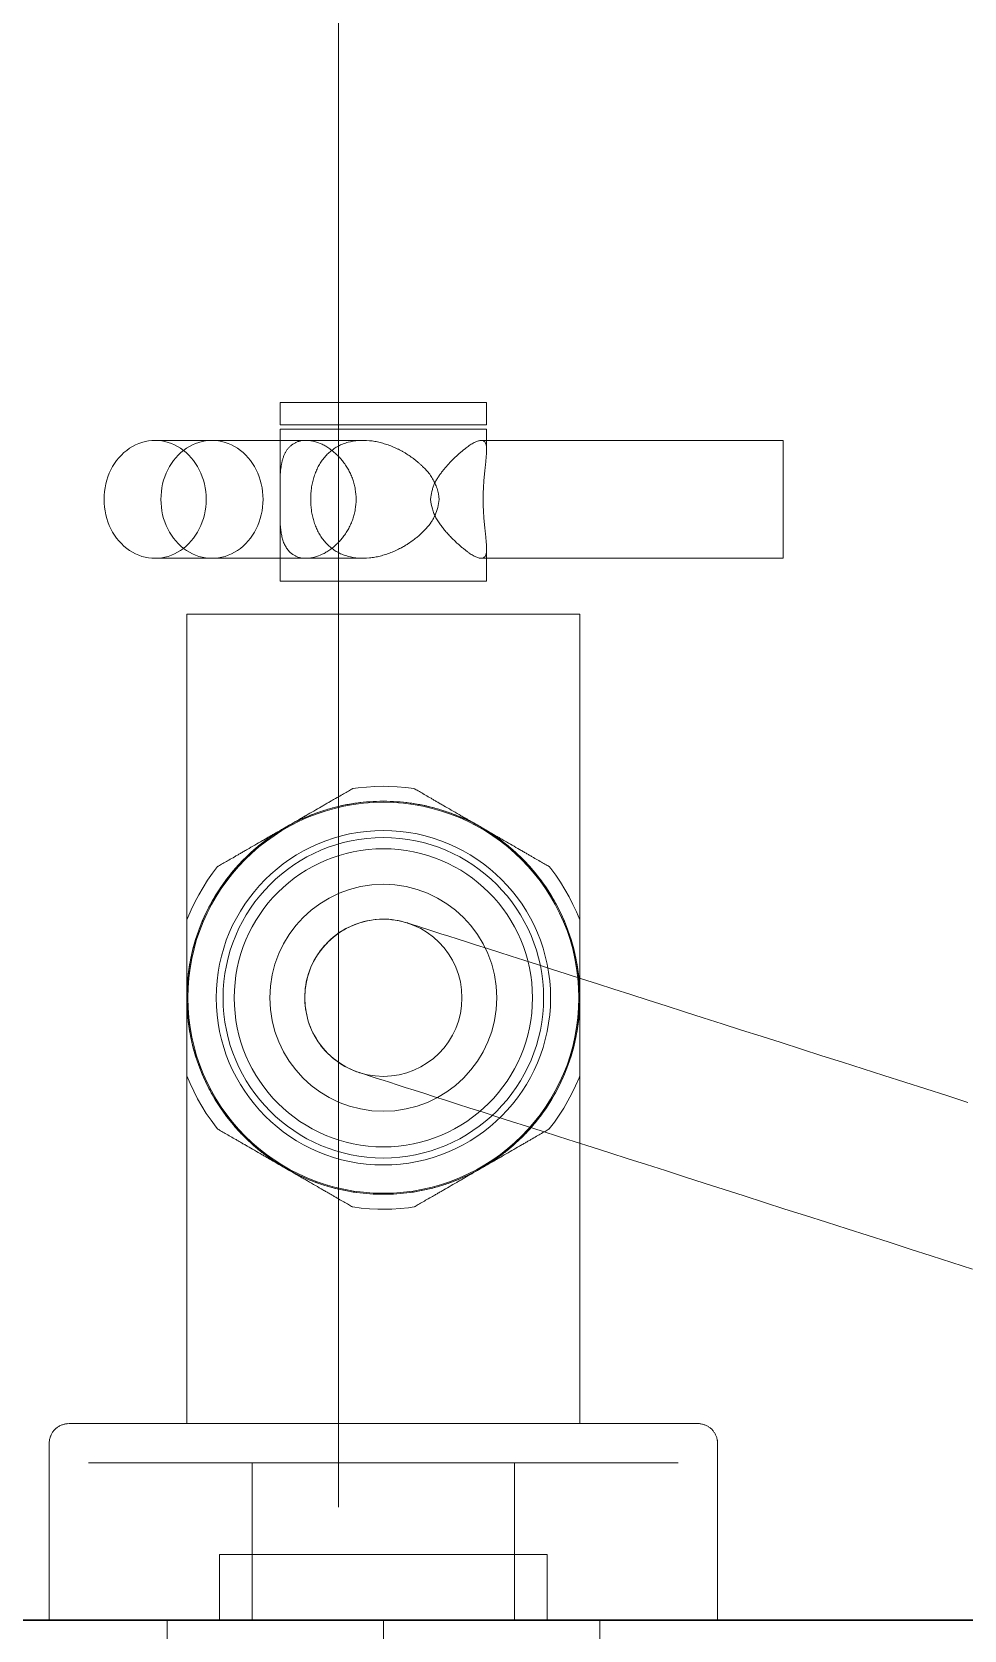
# Model space of a CAD drawing. Header units: metres. Extents: x 5 to 242, y -3 to 162.
# Drawn here: x 189.422 to 189.4931, y 80.5949 to 80.7169 of the extents above; entities that cross this region are included whole.
import ezdxf

# ---------------------------------------------------------------- set-up
doc = ezdxf.new("R2010")
doc.units = ezdxf.units.M
doc.layers.add('1053_ARQ_BASE_MATADOURO_dwg', color=7, linetype='Continuous', lineweight=5, true_color=0x767676)
for name, color, linetype, lineweight in [('A-PAREDE', 7, 'Continuous', 30), ('A-WALL', 7, 'Continuous', 9), ('A_lay', 7, 'Continuous', 5), ('P-PIPE', 7, 'Continuous', 5), ('P-PIPE-CNTR', 7, 'Continuous', 5), ('P-SANR-FIXT', 7, 'Continuous', 5)]:
    doc.layers.add(name, color=color, linetype=linetype, lineweight=lineweight)

# ---------------------------------------------------------------- blocks, each defined once
blk = doc.blocks.new('UT_Ducha higiênica - UT_Ducha higiênica-V50-TÉRREO 1_20')
at = {"layer": 'P-SANR-FIXT', "color": 9, "true_color": 0xc0c0c0}
for p, q in [((-0.00787, 0.09294), (-0.00787, 0.09124)), ((-0.00787, 0.09294), (0.00787, 0.09294)), ((-0.00787, 0.09294), (0.00787, 0.09294)), ((0.00787, 0.09124), (0.00787, 0.09294)), ((-0.00787, 0.09124), (0.00787, 0.09124)), ((-0.00787, 0.09124), (0.00787, 0.09124)), ((-0.00787, 0.0909), (-0.00787, 0.0868)), ((-0.00787, 0.0909), (0.00787, 0.0909)), ((-0.00787, 0.0909), (0.00787, 0.0909)), ((-0.00692, 0.09124), (0.00692, 0.09124)), ((-0.00692, 0.09124), (0.00692, 0.09124)), ((0.00787, 0.08928), (0.00787, 0.0909)), ((-0.0059, 0.09004), (-0.01742, 0.09004)), ((-0.00157, 0.09004), (-0.01308, 0.09004)), ((0.0305, 0.09004), (0.00747, 0.09004)), ((0.0305, 0.08554), (0.0305, 0.09004)), ((0.0305, 0.08104), (0.0305, 0.08554)), ((-0.00787, 0.08428), (-0.00787, 0.0793)), ((0.00787, 0.0793), (0.00787, 0.0818)), ((-0.01742, 0.08104), (-0.0059, 0.08104)), ((-0.01308, 0.08104), (-0.00157, 0.08104)), ((0.00747, 0.08104), (0.0305, 0.08104)), ((-0.00787, 0.0793), (0.00787, 0.0793)), ((-0.00787, 0.0793), (0.00787, 0.0793)), ((-0.007, 0.0793), (0.007, 0.0793)), ((-0.007, 0.0793), (0.007, 0.0793)), ((-0.015, 0.07677), (-0.015, 0.0475)), ((0.015, 0.07677), (-0.015, 0.07677)), ((0.015, 0.07677), (-0.015, 0.07677)), ((-0.007, 0.07677), (0.007, 0.07677)), ((-0.007, 0.07677), (0.007, 0.07677)), ((0.015, 0.0475), (0.015, 0.07677)), ((-0.015, 0.0475), (-0.015, 0.015)), ((0.015, 0.015), (0.015, 0.0475)), ((-0.015, 0.015), (0.015, 0.015)), ((-0.015, 0.015), (0.015, 0.015)), ((-0.0255, 0.0135), (-0.0255, 0)), ((0.0255, 0), (0.0255, 0.0135)), ((-0.0225, 0.012), (0.0225, 0.012)), ((-0.0225, 0.012), (0.0225, 0.012)), ((-0.01, 0.012), (-0.01, 0)), ((0.01, 0.012), (-0.01, 0.012)), ((0.01, 0.012), (-0.01, 0.012)), ((0.01, 0), (0.01, 0.012)), ((-0.0125, 0.005), (-0.0125, 0)), ((0.0125, 0.005), (-0.0125, 0.005)), ((0.0125, 0.005), (-0.0125, 0.005)), ((0.0125, 0), (0.0125, 0.005)), ((-0.0125, 0), (0.0125, 0)), ((-0.0125, 0), (0.0125, 0)), ((-0.0255, 0), (0.0255, 0)), ((-0.0255, 0), (0.0255, 0)), ((-0.0225, 0), (0.0225, 0)), ((-0.0225, 0), (0.0225, 0)), ((-0.01, 0), (0.01, 0)), ((-0.01, 0), (0.01, 0))]:
    blk.add_line(p, q, dxfattribs=at)
at = {"layer": 'P-SANR-FIXT', "color": 9, "true_color": 0xc0c0c0, "flags": 128}
for points in [[(0, 0.06364), (-0.00065, 0.06362), (-0.00129, 0.06358), (-0.00193, 0.06352), (-0.00234, 0.06346)], [(0.00234, 0.06346), (0.0017, 0.06355), (0.00106, 0.0636), (0.00041, 0.06363), (0, 0.06364)], [(-0.01266, 0.05751), (-0.01305, 0.057), (-0.01341, 0.05647), (-0.01376, 0.05592), (-0.01409, 0.05537), (-0.01439, 0.0548), (-0.01467, 0.05421), (-0.01493, 0.05362), (-0.015, 0.05345)], [(0.015, 0.05345), (0.01475, 0.05405), (0.01447, 0.05463), (0.01418, 0.05521), (0.01386, 0.05577), (0.01351, 0.05632), (0.01315, 0.05685), (0.01277, 0.05737), (0.01266, 0.05751)], [(-0.006, 0.0475), (-0.006, 0.04774), (-0.00598, 0.04798), (-0.00596, 0.04822), (-0.00592, 0.04846), (-0.00588, 0.04869), (-0.00583, 0.04893), (-0.00577, 0.04916), (-0.0057, 0.04939), (-0.00562, 0.04961), (-0.00553, 0.04984), (-0.00543, 0.05006), (-0.00532, 0.05027), (-0.00521, 0.05048), (-0.00508, 0.05069), (-0.00495, 0.05089), (-0.00481, 0.05108), (-0.00467, 0.05127), (-0.00451, 0.05146), (-0.00435, 0.05163), (-0.00418, 0.0518), (-0.004, 0.05197), (-0.00382, 0.05212), (-0.00363, 0.05227), (-0.00344, 0.05242), (-0.00324, 0.05255), (-0.00304, 0.05267), (-0.00283, 0.05279), (-0.00261, 0.0529), (-0.0024, 0.053), (-0.00217, 0.05309), (-0.00195, 0.05317), (-0.00172, 0.05325), (-0.00149, 0.05331), (-0.00126, 0.05337), (-0.00102, 0.05341), (-0.00078, 0.05345), (-0.00054, 0.05348), (-0.0003, 0.05349), (-0.00006, 0.0535), (0.00018, 0.0535), (0.00041, 0.05349), (0.00065, 0.05346), (0.00089, 0.05343), (0.00113, 0.05339), (0.00136, 0.05334), (0.0016, 0.05328), (0.00183, 0.05322)], [(0.00183, 0.05321), (0.00186, 0.0532), (0.00196, 0.05317), (0.00212, 0.05312), (0.00234, 0.05305), (0.00263, 0.05296), (0.00298, 0.05285), (0.00339, 0.05272), (0.00386, 0.05256), (0.00439, 0.05239), (0.00499, 0.0522), (0.00564, 0.05199), (0.00635, 0.05177), (0.00712, 0.05152), (0.00794, 0.05126), (0.00882, 0.05098), (0.00975, 0.05068), (0.01073, 0.05036), (0.01176, 0.05003), (0.01284, 0.04969), (0.01396, 0.04933), (0.01513, 0.04895), (0.01634, 0.04857), (0.0176, 0.04816), (0.01889, 0.04775), (0.02022, 0.04732), (0.02158, 0.04689), (0.02298, 0.04644), (0.0244, 0.04598), (0.02586, 0.04552), (0.02734, 0.04504), (0.02884, 0.04456), (0.03036, 0.04408), (0.0319, 0.04358), (0.03346, 0.04308), (0.03503, 0.04258), (0.03661, 0.04207), (0.0382, 0.04156), (0.0398, 0.04105), (0.0414, 0.04054), (0.043, 0.04003), (0.0446, 0.03952)], [(-0.00183, 0.04179), (-0.00206, 0.04186), (-0.00228, 0.04195), (-0.0025, 0.04205), (-0.00272, 0.04215), (-0.00293, 0.04226), (-0.00314, 0.04238), (-0.00334, 0.04251), (-0.00353, 0.04265), (-0.00373, 0.0428), (-0.00391, 0.04295), (-0.00409, 0.04311), (-0.00426, 0.04328), (-0.00443, 0.04345), (-0.00459, 0.04363), (-0.00474, 0.04382), (-0.00488, 0.04401), (-0.00502, 0.04421), (-0.00514, 0.04441), (-0.00526, 0.04462), (-0.00537, 0.04483), (-0.00548, 0.04505), (-0.00557, 0.04527), (-0.00565, 0.04549), (-0.00573, 0.04572), (-0.0058, 0.04595), (-0.00585, 0.04619), (-0.0059, 0.04642), (-0.00594, 0.04666), (-0.00597, 0.0469), (-0.00599, 0.04714), (-0.006, 0.04738), (-0.006, 0.0475)], [(-0.015, 0.04155), (-0.01475, 0.04095), (-0.01447, 0.04037), (-0.01418, 0.03979), (-0.01386, 0.03923), (-0.01351, 0.03868), (-0.01315, 0.03815), (-0.01277, 0.03763), (-0.01266, 0.03749)], [(0.04497, 0.0268), (0.04339, 0.0273), (0.0418, 0.02781), (0.0402, 0.02832), (0.0386, 0.02884), (0.037, 0.02935), (0.0354, 0.02986), (0.03381, 0.03037), (0.03222, 0.03088), (0.03065, 0.03138), (0.02908, 0.03188), (0.02753, 0.03238), (0.026, 0.03287), (0.02448, 0.03336), (0.02299, 0.03384), (0.02152, 0.03431), (0.02008, 0.03477), (0.01867, 0.03522), (0.01729, 0.03566), (0.01594, 0.03609), (0.01463, 0.03651), (0.01336, 0.03692), (0.01212, 0.03732), (0.01093, 0.0377), (0.00978, 0.03807), (0.00867, 0.03842), (0.00762, 0.03876), (0.00661, 0.03908), (0.00565, 0.03939), (0.00475, 0.03968), (0.00389, 0.03995), (0.0031, 0.04021), (0.00236, 0.04045), (0.00167, 0.04066), (0.00105, 0.04086), (0.00048, 0.04105), (-0.00002, 0.04121), (-0.00047, 0.04135), (-0.00085, 0.04147), (-0.00117, 0.04158), (-0.00143, 0.04166), (-0.00162, 0.04172), (-0.00175, 0.04176), (-0.00182, 0.04178)], [(0.01266, 0.03749), (0.01305, 0.038), (0.01341, 0.03853), (0.01376, 0.03908), (0.01409, 0.03963), (0.01439, 0.0402), (0.01467, 0.04079), (0.01493, 0.04138), (0.015, 0.04155)], [(-0.00234, 0.03154), (-0.0017, 0.03145), (-0.00106, 0.0314), (-0.00041, 0.03137), (0, 0.03136)], [(0, 0.03136), (0.00065, 0.03138), (0.00129, 0.03142), (0.00193, 0.03148), (0.00234, 0.03154)], [(-0.0255, 0.0135), (-0.0255, 0.01356), (-0.0255, 0.01362), (-0.02549, 0.01368), (-0.02548, 0.01374), (-0.02547, 0.0138), (-0.02546, 0.01386), (-0.02544, 0.01391), (-0.02542, 0.01397), (-0.0254, 0.01403), (-0.02538, 0.01408), (-0.02536, 0.01414), (-0.02533, 0.01419), (-0.0253, 0.01425), (-0.02527, 0.0143), (-0.02524, 0.01435), (-0.0252, 0.0144), (-0.02517, 0.01444), (-0.02513, 0.01449), (-0.02509, 0.01453), (-0.02505, 0.01458), (-0.025, 0.01462), (-0.02496, 0.01466), (-0.02491, 0.01469), (-0.02486, 0.01473), (-0.02481, 0.01476), (-0.02476, 0.01479), (-0.02471, 0.01482), (-0.02465, 0.01485), (-0.0246, 0.01488), (-0.02454, 0.0149), (-0.02449, 0.01492), (-0.02443, 0.01494), (-0.02437, 0.01495), (-0.02431, 0.01497), (-0.02425, 0.01498), (-0.0242, 0.01499), (-0.02414, 0.01499), (-0.02408, 0.015), (-0.02402, 0.015)], [(0.02398, 0.015), (0.02392, 0.015), (0.02383, 0.015), (0.02369, 0.015), (0.02352, 0.015), (0.02331, 0.015), (0.02307, 0.015), (0.02278, 0.015), (0.02246, 0.015), (0.02211, 0.015), (0.02171, 0.015), (0.02129, 0.015), (0.02083, 0.015), (0.02033, 0.015), (0.01981, 0.015), (0.01925, 0.015), (0.01866, 0.015), (0.01804, 0.015), (0.0174, 0.015), (0.01672, 0.015), (0.01602, 0.015), (0.01529, 0.015), (0.01454, 0.015), (0.01376, 0.015), (0.01297, 0.015), (0.01215, 0.015), (0.01131, 0.015), (0.01046, 0.015), (0.00958, 0.015), (0.0087, 0.015), (0.0078, 0.015), (0.00688, 0.015), (0.00596, 0.015), (0.00502, 0.015), (0.00408, 0.015), (0.00313, 0.015), (0.00218, 0.015), (0.00122, 0.015), (0.00026, 0.015), (-0.0007, 0.015), (-0.00166, 0.015), (-0.00262, 0.015), (-0.00357, 0.015), (-0.00451, 0.015), (-0.00545, 0.015), (-0.00638, 0.015), (-0.0073, 0.015), (-0.00821, 0.015), (-0.00911, 0.015), (-0.00999, 0.015), (-0.01085, 0.015), (-0.0117, 0.015), (-0.01253, 0.015), (-0.01334, 0.015), (-0.01412, 0.015), (-0.01489, 0.015), (-0.01563, 0.015), (-0.01635, 0.015), (-0.01704, 0.015), (-0.0177, 0.015), (-0.01833, 0.015), (-0.01894, 0.015), (-0.01951, 0.015), (-0.02005, 0.015), (-0.02057, 0.015), (-0.02104, 0.015), (-0.02149, 0.015), (-0.0219, 0.015), (-0.02227, 0.015), (-0.02261, 0.015), (-0.02292, 0.015), (-0.02318, 0.015), (-0.02341, 0.015), (-0.02361, 0.015), (-0.02376, 0.015), (-0.02388, 0.015), (-0.02395, 0.015), (-0.02399, 0.015)], [(-0.02398, 0.015), (-0.02392, 0.015), (-0.02383, 0.015), (-0.02369, 0.015), (-0.02352, 0.015), (-0.02331, 0.015), (-0.02307, 0.015), (-0.02278, 0.015), (-0.02246, 0.015), (-0.02211, 0.015), (-0.02171, 0.015), (-0.02129, 0.015), (-0.02083, 0.015), (-0.02033, 0.015), (-0.01981, 0.015), (-0.01925, 0.015), (-0.01866, 0.015), (-0.01804, 0.015), (-0.0174, 0.015), (-0.01672, 0.015), (-0.01602, 0.015), (-0.01529, 0.015), (-0.01454, 0.015), (-0.01376, 0.015), (-0.01297, 0.015), (-0.01215, 0.015), (-0.01131, 0.015), (-0.01046, 0.015), (-0.00958, 0.015), (-0.0087, 0.015), (-0.0078, 0.015), (-0.00688, 0.015), (-0.00596, 0.015), (-0.00502, 0.015), (-0.00408, 0.015), (-0.00313, 0.015), (-0.00218, 0.015), (-0.00122, 0.015), (-0.00026, 0.015), (0.0007, 0.015), (0.00166, 0.015), (0.00262, 0.015), (0.00357, 0.015), (0.00451, 0.015), (0.00545, 0.015), (0.00638, 0.015), (0.0073, 0.015), (0.00821, 0.015), (0.00911, 0.015), (0.00999, 0.015), (0.01085, 0.015), (0.0117, 0.015), (0.01253, 0.015), (0.01334, 0.015), (0.01412, 0.015), (0.01489, 0.015), (0.01563, 0.015), (0.01635, 0.015), (0.01704, 0.015), (0.0177, 0.015), (0.01833, 0.015), (0.01894, 0.015), (0.01951, 0.015), (0.02005, 0.015), (0.02057, 0.015), (0.02104, 0.015), (0.02149, 0.015), (0.0219, 0.015), (0.02227, 0.015), (0.02261, 0.015), (0.02292, 0.015), (0.02318, 0.015), (0.02341, 0.015), (0.02361, 0.015), (0.02376, 0.015), (0.02388, 0.015), (0.02395, 0.015), (0.02399, 0.015)], [(0.024, 0.015), (0.02406, 0.015), (0.02412, 0.015), (0.02418, 0.01499), (0.02424, 0.01498), (0.0243, 0.01497), (0.02436, 0.01496), (0.02441, 0.01494), (0.02447, 0.01492), (0.02453, 0.0149), (0.02458, 0.01488), (0.02464, 0.01486), (0.02469, 0.01483), (0.02475, 0.0148), (0.0248, 0.01477), (0.02485, 0.01474), (0.0249, 0.0147), (0.02494, 0.01467), (0.02499, 0.01463), (0.02503, 0.01459), (0.02508, 0.01455), (0.02512, 0.0145), (0.02516, 0.01446), (0.02519, 0.01441), (0.02523, 0.01436), (0.02526, 0.01431), (0.02529, 0.01426), (0.02532, 0.01421), (0.02535, 0.01415), (0.02538, 0.0141), (0.0254, 0.01404), (0.02542, 0.01399), (0.02544, 0.01393), (0.02545, 0.01387), (0.02547, 0.01381), (0.02548, 0.01375), (0.02549, 0.0137), (0.02549, 0.01364), (0.0255, 0.01358), (0.0255, 0.01352)]]:
    blk.add_lwpolyline(points, dxfattribs=at)
at = {"layer": 'P-SANR-FIXT', "color": 9, "true_color": 0xc0c0c0}
for radius, start, end in [(0.015, 90, 270), (0.015, 90, 270), (0.01492, 90, 270), (0.01492, 90, 270), (0.015, 270, 90), (0.015, 270, 90), (0.01492, 270, 90), (0.01492, 270, 90), (0.01276, 90, 270), (0.01276, 90, 270), (0.01276, 270, 90), (0.01276, 270, 90), (0.01223, 90, 270), (0.01223, 90, 270), (0.01138, 90, 270), (0.01138, 90, 270), (0.01223, 270, 90), (0.01223, 270, 90), (0.01138, 270, 90), (0.01138, 270, 90), (0.00866, 90, 270), (0.00866, 90, 270), (0.00866, 270, 90), (0.00866, 270, 90), (0.006, 90, 180), (0.006, 0, 90), (0.006, 180, 270), (0.006, 270, 360)]:
    blk.add_arc((0, 0.0475), radius, start, end, dxfattribs=at)
for centre, start_param, end_param in [((-0.01742, 0.08554), 4.712389, 7.853982), ((-0.01308, 0.08554), 4.712389, 7.853982), ((-0.01742, 0.08554), 1.570796, 4.712389), ((-0.01308, 0.08554), 1.570796, 4.712389)]:
    blk.add_ellipse(centre, major_axis=(0, 0.0045), ratio=0.866025, start_param=start_param, end_param=end_param, dxfattribs=at)
for points, knots in [([(-0.00787, 0.0868), (-0.00788, 0.08702), (-0.00788, 0.08733), (-0.00785, 0.08772), (-0.00781, 0.08799), (-0.00777, 0.08825), (-0.00772, 0.08849), (-0.00766, 0.08868), (-0.00761, 0.08882), (-0.00757, 0.08893), (-0.00752, 0.08903), (-0.00745, 0.08916), (-0.00736, 0.08931), (-0.00723, 0.08948), (-0.00707, 0.08963), (-0.0069, 0.08976), (-0.00672, 0.08987), (-0.00652, 0.08995), (-0.00629, 0.09001), (-0.00605, 0.09004), (-0.00571, 0.09005), (-0.00525, 0.08998), (-0.00477, 0.0898), (-0.00443, 0.08962), (-0.00423, 0.0895), (-0.00405, 0.08937), (-0.00382, 0.08919), (-0.00355, 0.08895), (-0.00333, 0.08873), (-0.00317, 0.08854), (-0.00306, 0.0884), (-0.00295, 0.08824), (-0.00281, 0.08803), (-0.00264, 0.08776), (-0.00247, 0.08742), (-0.00233, 0.08706), (-0.00222, 0.08669), (-0.00211, 0.08619), (-0.00208, 0.0858), (-0.00208, 0.08554)], [0, 0, 0, 0, 0.055556, 0.083333, 0.111111, 0.138889, 0.166667, 0.194444, 0.208333, 0.222222, 0.236111, 0.25, 0.277778, 0.305556, 0.333333, 0.361111, 0.388889, 0.416667, 0.444444, 0.472222, 0.5, 0.555556, 0.611111, 0.638889, 0.652778, 0.666667, 0.694444, 0.722222, 0.75, 0.763889, 0.777778, 0.791667, 0.805556, 0.833333, 0.861111, 0.888889, 0.916667, 0.944444, 1, 1, 1, 1]), ([(0.00426, 0.08554), (0.00424, 0.08583), (0.00415, 0.08624), (0.00398, 0.08669), (0.00386, 0.08694), (0.00376, 0.08712), (0.00366, 0.08729), (0.0035, 0.08751), (0.00328, 0.08776), (0.00304, 0.08801), (0.00285, 0.08819), (0.00269, 0.08833), (0.00254, 0.08846), (0.00232, 0.08863), (0.00205, 0.08883), (0.00176, 0.08902), (0.00152, 0.08916), (0.00133, 0.08926), (0.00115, 0.08936), (0.00089, 0.08948), (0.00057, 0.08962), (0.00017, 0.08976), (-0.00024, 0.08988), (-0.00065, 0.08997), (-0.00121, 0.09004), (-0.00191, 0.09006), (-0.00257, 0.08994), (-0.00308, 0.08978), (-0.00344, 0.08961), (-0.00377, 0.08942), (-0.00407, 0.08918), (-0.00431, 0.08896), (-0.00448, 0.08877), (-0.0046, 0.08861), (-0.00472, 0.08846), (-0.00486, 0.08824), (-0.00502, 0.08795), (-0.00518, 0.08758), (-0.00531, 0.0872), (-0.00542, 0.0868), (-0.00552, 0.08625), (-0.00554, 0.08583), (-0.00554, 0.08554)], [0, 0, 0, 0, 0.055556, 0.083333, 0.097222, 0.111111, 0.125, 0.138889, 0.166667, 0.194444, 0.208333, 0.222222, 0.236111, 0.25, 0.277778, 0.305556, 0.319444, 0.333333, 0.347222, 0.361111, 0.388889, 0.416667, 0.444444, 0.472222, 0.5, 0.555556, 0.611111, 0.638889, 0.666667, 0.694444, 0.722222, 0.75, 0.763889, 0.777778, 0.791667, 0.805556, 0.833333, 0.861111, 0.888889, 0.916667, 0.944444, 1, 1, 1, 1]), ([(0.00361, 0.08554), (0.00363, 0.08575), (0.00367, 0.08605), (0.00378, 0.08643), (0.00388, 0.0867), (0.00401, 0.08696), (0.00416, 0.0872), (0.00432, 0.08744), (0.00449, 0.08766), (0.00466, 0.08788), (0.00483, 0.08808), (0.00501, 0.08828), (0.00519, 0.08847), (0.00537, 0.08865), (0.00555, 0.08882), (0.00573, 0.08898), (0.0059, 0.08913), (0.00607, 0.08928), (0.00624, 0.08941), (0.0064, 0.08953), (0.00656, 0.08964), (0.00671, 0.08975), (0.00691, 0.08986), (0.00713, 0.08997), (0.00737, 0.09004), (0.00763, 0.09005), (0.00783, 0.08986), (0.00788, 0.08951), (0.00787, 0.08928)], [0, 0, 0, 0, 0.055556, 0.083333, 0.111111, 0.138889, 0.166667, 0.194444, 0.222222, 0.25, 0.277778, 0.305556, 0.333333, 0.361111, 0.388889, 0.416667, 0.444444, 0.472222, 0.5, 0.527778, 0.555556, 0.583333, 0.611111, 0.666667, 0.722222, 0.777778, 0.888889, 1, 1, 1, 1]), ([(0.00787, 0.08928), (0.00787, 0.08918), (0.00786, 0.08896), (0.00784, 0.08864), (0.00781, 0.08836), (0.00779, 0.08814), (0.00776, 0.0879), (0.00774, 0.08767), (0.00771, 0.08742), (0.00768, 0.08708), (0.00763, 0.08646), (0.00762, 0.08591), (0.00762, 0.08554)], [0, 0, 0, 0, 0.125, 0.25, 0.3125, 0.375, 0.4375, 0.5, 0.5625, 0.625, 0.75, 1, 1, 1, 1]), ([(-0.00208, 0.08554), (-0.00208, 0.08528), (-0.00211, 0.0849), (-0.00222, 0.08439), (-0.00233, 0.08403), (-0.00247, 0.08367), (-0.00264, 0.08332), (-0.00281, 0.08305), (-0.00295, 0.08284), (-0.00306, 0.08269), (-0.00317, 0.08254), (-0.00333, 0.08235), (-0.00355, 0.08213), (-0.00377, 0.08193), (-0.00395, 0.08179), (-0.00409, 0.08168), (-0.00423, 0.08159), (-0.00443, 0.08147), (-0.00477, 0.08129), (-0.00525, 0.08111), (-0.00571, 0.08104), (-0.00605, 0.08104), (-0.00629, 0.08108), (-0.00652, 0.08113), (-0.00672, 0.08122), (-0.00687, 0.08131), (-0.00699, 0.08139), (-0.00709, 0.08147), (-0.00719, 0.08157), (-0.00733, 0.08173), (-0.00744, 0.08191), (-0.00754, 0.0821), (-0.00764, 0.08231), (-0.00772, 0.08259), (-0.00778, 0.08289), (-0.00782, 0.08316), (-0.00786, 0.08344), (-0.00788, 0.08381), (-0.00788, 0.08412), (-0.00787, 0.08428)], [0, 0, 0, 0, 0.055556, 0.083333, 0.111111, 0.138889, 0.166667, 0.194444, 0.208333, 0.222222, 0.236111, 0.25, 0.277778, 0.305556, 0.319444, 0.333333, 0.347222, 0.361111, 0.388889, 0.444444, 0.5, 0.527778, 0.555556, 0.583333, 0.611111, 0.638889, 0.652778, 0.666667, 0.6875, 0.708333, 0.75, 0.770833, 0.791667, 0.833333, 0.875, 0.895833, 0.916667, 0.958333, 1, 1, 1, 1]), ([(-0.00554, 0.08554), (-0.00554, 0.08526), (-0.00552, 0.08484), (-0.00542, 0.08429), (-0.00531, 0.08389), (-0.00518, 0.0835), (-0.00502, 0.08314), (-0.00486, 0.08285), (-0.00472, 0.08263), (-0.0046, 0.08247), (-0.00448, 0.08232), (-0.00431, 0.08213), (-0.00407, 0.0819), (-0.00377, 0.08167), (-0.00344, 0.08147), (-0.00308, 0.08131), (-0.00257, 0.08114), (-0.00191, 0.08103), (-0.00121, 0.08104), (-0.00065, 0.08112), (-0.00024, 0.08121), (0.00017, 0.08133), (0.00057, 0.08147), (0.00089, 0.08161), (0.00115, 0.08173), (0.00136, 0.08184), (0.00161, 0.08198), (0.00196, 0.08219), (0.0023, 0.08243), (0.00262, 0.08269), (0.00292, 0.08296), (0.00329, 0.08332), (0.00359, 0.08369), (0.0038, 0.08404), (0.00399, 0.0844), (0.00417, 0.08491), (0.00424, 0.08533), (0.00426, 0.08554)], [0, 0, 0, 0, 0.055556, 0.083333, 0.111111, 0.138889, 0.166667, 0.194444, 0.208333, 0.222222, 0.236111, 0.25, 0.277778, 0.305556, 0.333333, 0.361111, 0.388889, 0.444444, 0.5, 0.527778, 0.555556, 0.583333, 0.611111, 0.638889, 0.652778, 0.666667, 0.6875, 0.708333, 0.75, 0.770833, 0.791667, 0.833333, 0.875, 0.890625, 0.916667, 0.958333, 1, 1, 1, 1]), ([(0.00787, 0.0818), (0.00788, 0.08158), (0.00783, 0.08122), (0.00763, 0.08104), (0.00737, 0.08104), (0.00713, 0.08111), (0.00691, 0.08122), (0.00671, 0.08134), (0.00655, 0.08145), (0.00636, 0.08158), (0.00616, 0.08174), (0.00598, 0.08189), (0.00584, 0.08201), (0.00569, 0.08214), (0.0055, 0.08231), (0.00532, 0.08249), (0.00517, 0.08264), (0.00502, 0.0828), (0.00483, 0.083), (0.00465, 0.08321), (0.00451, 0.0834), (0.00437, 0.08358), (0.0042, 0.08382), (0.00404, 0.08408), (0.00393, 0.08429), (0.00383, 0.08451), (0.0037, 0.08492), (0.00363, 0.08529), (0.00361, 0.08554)], [0, 0, 0, 0, 0.111111, 0.222222, 0.277778, 0.333333, 0.388889, 0.416667, 0.444444, 0.479167, 0.513889, 0.548611, 0.565972, 0.583333, 0.618056, 0.652778, 0.670139, 0.6875, 0.722222, 0.756944, 0.774306, 0.791667, 0.826389, 0.861111, 0.878472, 0.895833, 0.930556, 1, 1, 1, 1]), ([(0.00762, 0.08554), (0.00762, 0.08517), (0.00763, 0.08462), (0.00768, 0.08401), (0.00771, 0.08367), (0.00774, 0.08342), (0.00776, 0.08318), (0.00779, 0.08295), (0.00781, 0.08273), (0.00784, 0.08245), (0.00786, 0.08213), (0.00787, 0.0819), (0.00787, 0.0818)], [0, 0, 0, 0, 0.25, 0.375, 0.4375, 0.5, 0.5625, 0.625, 0.6875, 0.75, 0.875, 1, 1, 1, 1]), ([(0, 0.0625), (-0.0007, 0.0625), (-0.00172, 0.06243), (-0.00304, 0.0622), (-0.00401, 0.06197), (-0.00494, 0.06167), (-0.00584, 0.06133), (-0.0067, 0.06093), (-0.00752, 0.06049), (-0.00829, 0.06001), (-0.00901, 0.0595), (-0.00969, 0.05896), (-0.01033, 0.05839), (-0.01092, 0.0578), (-0.01165, 0.05698), (-0.01229, 0.05613), (-0.01285, 0.05525), (-0.01336, 0.05436), (-0.01411, 0.05275), (-0.01482, 0.05039), (-0.015, 0.04846), (-0.015, 0.0475)], [0, 0, 0, 0, 0.071429, 0.107143, 0.142857, 0.178571, 0.214286, 0.25, 0.285714, 0.321429, 0.357143, 0.392857, 0.428571, 0.464286, 0.5, 0.571429, 0.607143, 0.642857, 0.714286, 0.857143, 1, 1, 1, 1]), ([(-0.015, 0.0475), (-0.015, 0.04846), (-0.01482, 0.05039), (-0.01411, 0.05275), (-0.01336, 0.05436), (-0.01285, 0.05525), (-0.01243, 0.05591), (-0.01197, 0.05656), (-0.01146, 0.05718), (-0.01092, 0.0578), (-0.01033, 0.05839), (-0.00969, 0.05896), (-0.00901, 0.0595), (-0.00829, 0.06001), (-0.00752, 0.06049), (-0.0067, 0.06093), (-0.00584, 0.06133), (-0.00494, 0.06167), (-0.00401, 0.06197), (-0.00304, 0.0622), (-0.00172, 0.06243), (-0.0007, 0.0625), (0, 0.0625)], [0, 0, 0, 0, 0.142857, 0.285714, 0.357143, 0.392857, 0.428571, 0.464286, 0.5, 0.535714, 0.571429, 0.607143, 0.642857, 0.678571, 0.714286, 0.75, 0.785714, 0.821429, 0.857143, 0.892857, 0.928571, 1, 1, 1, 1]), ([(-0.0025, 0.06338), (-0.00272, 0.06325), (-0.00308, 0.06304), (-0.00357, 0.06276), (-0.00387, 0.06259), (-0.0041, 0.06245), (-0.00435, 0.06231), (-0.0047, 0.06211), (-0.00516, 0.06184), (-0.00565, 0.06156), (-0.00603, 0.06134), (-0.00641, 0.06112), (-0.00689, 0.06084), (-0.00747, 0.0605), (-0.00796, 0.06022), (-0.00835, 0.06), (-0.00864, 0.05983), (-0.00893, 0.05967), (-0.00932, 0.05944), (-0.00982, 0.05915), (-0.0103, 0.05887), (-0.01066, 0.05867), (-0.01091, 0.05852), (-0.01114, 0.05839), (-0.01144, 0.05821), (-0.01179, 0.05801), (-0.01217, 0.05779), (-0.0124, 0.05766), (-0.0125, 0.0576)], [0, 0, 0, 0, 0.1, 0.15, 0.175, 0.2, 0.225, 0.25, 0.3, 0.35, 0.375, 0.4, 0.45, 0.5, 0.55, 0.575, 0.6, 0.625, 0.65, 0.7, 0.75, 0.775, 0.8, 0.825, 0.85, 0.9, 0.95, 1, 1, 1, 1]), ([(-0.0125, 0.0576), (-0.0124, 0.05766), (-0.01217, 0.05779), (-0.01179, 0.05801), (-0.01144, 0.05821), (-0.01114, 0.05839), (-0.01091, 0.05852), (-0.01066, 0.05867), (-0.0103, 0.05887), (-0.00982, 0.05915), (-0.00932, 0.05944), (-0.00893, 0.05967), (-0.00864, 0.05983), (-0.00835, 0.06), (-0.00796, 0.06022), (-0.00747, 0.0605), (-0.00689, 0.06084), (-0.00641, 0.06112), (-0.00603, 0.06134), (-0.00565, 0.06156), (-0.00516, 0.06184), (-0.0047, 0.06211), (-0.00435, 0.06231), (-0.0041, 0.06245), (-0.00387, 0.06259), (-0.00357, 0.06276), (-0.00308, 0.06304), (-0.00272, 0.06325), (-0.0025, 0.06338)], [0, 0, 0, 0, 0.05, 0.1, 0.15, 0.175, 0.2, 0.225, 0.25, 0.3, 0.35, 0.375, 0.4, 0.425, 0.45, 0.5, 0.55, 0.6, 0.625, 0.65, 0.7, 0.75, 0.775, 0.8, 0.825, 0.85, 0.9, 1, 1, 1, 1]), ([(0, 0.0625), (0.0007, 0.0625), (0.00172, 0.06243), (0.00304, 0.0622), (0.00401, 0.06197), (0.00494, 0.06167), (0.00584, 0.06133), (0.0067, 0.06093), (0.00752, 0.06049), (0.00829, 0.06001), (0.00901, 0.0595), (0.00969, 0.05896), (0.01033, 0.05839), (0.01092, 0.0578), (0.01165, 0.05698), (0.01229, 0.05613), (0.01285, 0.05525), (0.01336, 0.05436), (0.01411, 0.05275), (0.01482, 0.05039), (0.015, 0.04846), (0.015, 0.0475)], [0, 0, 0, 0, 0.071429, 0.107143, 0.142857, 0.178571, 0.214286, 0.25, 0.285714, 0.321429, 0.357143, 0.392857, 0.428571, 0.464286, 0.5, 0.571429, 0.607143, 0.642857, 0.714286, 0.857143, 1, 1, 1, 1]), ([(0.015, 0.0475), (0.015, 0.04846), (0.01482, 0.05039), (0.01411, 0.05275), (0.01336, 0.05436), (0.01285, 0.05525), (0.01243, 0.05591), (0.01197, 0.05656), (0.01146, 0.05718), (0.01092, 0.0578), (0.01033, 0.05839), (0.00969, 0.05896), (0.00901, 0.0595), (0.00829, 0.06001), (0.00752, 0.06049), (0.0067, 0.06093), (0.00584, 0.06133), (0.00494, 0.06167), (0.00401, 0.06197), (0.00304, 0.0622), (0.00172, 0.06243), (0.0007, 0.0625), (0, 0.0625)], [0, 0, 0, 0, 0.142857, 0.285714, 0.357143, 0.392857, 0.428571, 0.464286, 0.5, 0.535714, 0.571429, 0.607143, 0.642857, 0.678571, 0.714286, 0.75, 0.785714, 0.821429, 0.857143, 0.892857, 0.928571, 1, 1, 1, 1]), ([(0.0125, 0.0576), (0.01228, 0.05773), (0.01192, 0.05794), (0.01143, 0.05822), (0.01113, 0.05839), (0.0109, 0.05853), (0.01065, 0.05867), (0.0103, 0.05887), (0.00984, 0.05914), (0.00935, 0.05942), (0.00897, 0.05964), (0.00859, 0.05986), (0.00811, 0.06014), (0.00753, 0.06048), (0.00704, 0.06076), (0.00665, 0.06098), (0.00636, 0.06115), (0.00607, 0.06131), (0.00568, 0.06154), (0.00518, 0.06183), (0.0047, 0.06211), (0.00434, 0.06231), (0.00409, 0.06246), (0.00386, 0.06259), (0.00356, 0.06277), (0.00321, 0.06297), (0.00283, 0.06319), (0.0026, 0.06332), (0.0025, 0.06338)], [0, 0, 0, 0, 0.1, 0.15, 0.175, 0.2, 0.225, 0.25, 0.3, 0.35, 0.375, 0.4, 0.45, 0.5, 0.55, 0.575, 0.6, 0.625, 0.65, 0.7, 0.75, 0.775, 0.8, 0.825, 0.85, 0.9, 0.95, 1, 1, 1, 1]), ([(0.0025, 0.06338), (0.0026, 0.06332), (0.00283, 0.06319), (0.00321, 0.06297), (0.00356, 0.06277), (0.00386, 0.06259), (0.00409, 0.06246), (0.00434, 0.06231), (0.0047, 0.06211), (0.00518, 0.06183), (0.00568, 0.06154), (0.00607, 0.06131), (0.00636, 0.06115), (0.00665, 0.06098), (0.00704, 0.06076), (0.00753, 0.06048), (0.00811, 0.06014), (0.00859, 0.05986), (0.00897, 0.05964), (0.00935, 0.05942), (0.00984, 0.05914), (0.0103, 0.05887), (0.01065, 0.05867), (0.0109, 0.05853), (0.01113, 0.05839), (0.01143, 0.05822), (0.01192, 0.05794), (0.01228, 0.05773), (0.0125, 0.0576)], [0, 0, 0, 0, 0.05, 0.1, 0.15, 0.175, 0.2, 0.225, 0.25, 0.3, 0.35, 0.375, 0.4, 0.425, 0.45, 0.5, 0.55, 0.6, 0.625, 0.65, 0.7, 0.75, 0.775, 0.8, 0.825, 0.85, 0.9, 1, 1, 1, 1]), ([(-0.015, 0.05327), (-0.015, 0.05302), (-0.015, 0.05261), (-0.015, 0.05204), (-0.015, 0.0517), (-0.015, 0.05143), (-0.015, 0.05114), (-0.015, 0.05074), (-0.015, 0.0502), (-0.015, 0.04964), (-0.015, 0.04919), (-0.015, 0.04876), (-0.015, 0.0482), (-0.015, 0.04753), (-0.015, 0.04697), (-0.015, 0.04652), (-0.015, 0.04619), (-0.015, 0.04585), (-0.015, 0.04539), (-0.015, 0.04482), (-0.015, 0.04427), (-0.015, 0.04385), (-0.015, 0.04356), (-0.015, 0.04329), (-0.015, 0.04295), (-0.015, 0.04254), (-0.015, 0.04211), (-0.015, 0.04185), (-0.015, 0.04173)], [0, 0, 0, 0, 0.1, 0.15, 0.175, 0.2, 0.225, 0.25, 0.3, 0.35, 0.375, 0.4, 0.45, 0.5, 0.55, 0.575, 0.6, 0.625, 0.65, 0.7, 0.75, 0.775, 0.8, 0.825, 0.85, 0.9, 0.95, 1, 1, 1, 1]), ([(-0.015, 0.04173), (-0.015, 0.04185), (-0.015, 0.04211), (-0.015, 0.04254), (-0.015, 0.04295), (-0.015, 0.04329), (-0.015, 0.04356), (-0.015, 0.04385), (-0.015, 0.04427), (-0.015, 0.04482), (-0.015, 0.04539), (-0.015, 0.04585), (-0.015, 0.04619), (-0.015, 0.04652), (-0.015, 0.04697), (-0.015, 0.04753), (-0.015, 0.0482), (-0.015, 0.04876), (-0.015, 0.04919), (-0.015, 0.04964), (-0.015, 0.0502), (-0.015, 0.05074), (-0.015, 0.05114), (-0.015, 0.05143), (-0.015, 0.0517), (-0.015, 0.05204), (-0.015, 0.05261), (-0.015, 0.05302), (-0.015, 0.05327)], [0, 0, 0, 0, 0.05, 0.1, 0.15, 0.175, 0.2, 0.225, 0.25, 0.3, 0.35, 0.375, 0.4, 0.425, 0.45, 0.5, 0.55, 0.6, 0.625, 0.65, 0.7, 0.75, 0.775, 0.8, 0.825, 0.85, 0.9, 1, 1, 1, 1]), ([(0.015, 0.04173), (0.015, 0.04198), (0.015, 0.04239), (0.015, 0.04296), (0.015, 0.0433), (0.015, 0.04357), (0.015, 0.04386), (0.015, 0.04426), (0.015, 0.0448), (0.015, 0.04536), (0.015, 0.04581), (0.015, 0.04624), (0.015, 0.0468), (0.015, 0.04747), (0.015, 0.04803), (0.015, 0.04848), (0.015, 0.04881), (0.015, 0.04915), (0.015, 0.04961), (0.015, 0.05018), (0.015, 0.05073), (0.015, 0.05115), (0.015, 0.05144), (0.015, 0.05171), (0.015, 0.05205), (0.015, 0.05246), (0.015, 0.05289), (0.015, 0.05315), (0.015, 0.05327)], [0, 0, 0, 0, 0.1, 0.15, 0.175, 0.2, 0.225, 0.25, 0.3, 0.35, 0.375, 0.4, 0.45, 0.5, 0.55, 0.575, 0.6, 0.625, 0.65, 0.7, 0.75, 0.775, 0.8, 0.825, 0.85, 0.9, 0.95, 1, 1, 1, 1]), ([(0.015, 0.05327), (0.015, 0.05315), (0.015, 0.05289), (0.015, 0.05246), (0.015, 0.05205), (0.015, 0.05171), (0.015, 0.05144), (0.015, 0.05115), (0.015, 0.05073), (0.015, 0.05018), (0.015, 0.04961), (0.015, 0.04915), (0.015, 0.04881), (0.015, 0.04848), (0.015, 0.04803), (0.015, 0.04747), (0.015, 0.0468), (0.015, 0.04624), (0.015, 0.04581), (0.015, 0.04536), (0.015, 0.0448), (0.015, 0.04426), (0.015, 0.04386), (0.015, 0.04357), (0.015, 0.0433), (0.015, 0.04296), (0.015, 0.04239), (0.015, 0.04198), (0.015, 0.04173)], [0, 0, 0, 0, 0.05, 0.1, 0.15, 0.175, 0.2, 0.225, 0.25, 0.3, 0.35, 0.375, 0.4, 0.425, 0.45, 0.5, 0.55, 0.6, 0.625, 0.65, 0.7, 0.75, 0.775, 0.8, 0.825, 0.85, 0.9, 1, 1, 1, 1]), ([(-0.015, 0.0475), (-0.015, 0.04654), (-0.01482, 0.04461), (-0.01411, 0.04225), (-0.01336, 0.04064), (-0.01285, 0.03975), (-0.01243, 0.03909), (-0.01197, 0.03844), (-0.01146, 0.03782), (-0.01092, 0.0372), (-0.01033, 0.03661), (-0.00969, 0.03604), (-0.00901, 0.0355), (-0.00829, 0.03499), (-0.00752, 0.03451), (-0.0067, 0.03407), (-0.00584, 0.03367), (-0.00494, 0.03333), (-0.00401, 0.03303), (-0.00304, 0.0328), (-0.00172, 0.03257), (-0.0007, 0.0325), (0, 0.0325)], [0, 0, 0, 0, 0.142857, 0.285714, 0.357143, 0.392857, 0.428571, 0.464286, 0.5, 0.535714, 0.571429, 0.607143, 0.642857, 0.678571, 0.714286, 0.75, 0.785714, 0.821429, 0.857143, 0.892857, 0.928571, 1, 1, 1, 1]), ([(0, 0.0325), (-0.0007, 0.0325), (-0.00172, 0.03257), (-0.00304, 0.0328), (-0.00401, 0.03303), (-0.00494, 0.03333), (-0.00584, 0.03367), (-0.0067, 0.03407), (-0.00752, 0.03451), (-0.00829, 0.03499), (-0.00901, 0.0355), (-0.00969, 0.03604), (-0.01033, 0.03661), (-0.01092, 0.0372), (-0.01165, 0.03802), (-0.01229, 0.03887), (-0.01285, 0.03975), (-0.01336, 0.04064), (-0.01411, 0.04225), (-0.01482, 0.04461), (-0.015, 0.04654), (-0.015, 0.0475)], [0, 0, 0, 0, 0.071429, 0.107143, 0.142857, 0.178571, 0.214286, 0.25, 0.285714, 0.321429, 0.357143, 0.392857, 0.428571, 0.464286, 0.5, 0.571429, 0.607143, 0.642857, 0.714286, 0.857143, 1, 1, 1, 1]), ([(0.015, 0.0475), (0.015, 0.04654), (0.01482, 0.04461), (0.01411, 0.04225), (0.01336, 0.04064), (0.01285, 0.03975), (0.01243, 0.03909), (0.01197, 0.03844), (0.01146, 0.03782), (0.01092, 0.0372), (0.01033, 0.03661), (0.00969, 0.03604), (0.00901, 0.0355), (0.00829, 0.03499), (0.00752, 0.03451), (0.0067, 0.03407), (0.00584, 0.03367), (0.00494, 0.03333), (0.00401, 0.03303), (0.00304, 0.0328), (0.00172, 0.03257), (0.0007, 0.0325), (0, 0.0325)], [0, 0, 0, 0, 0.142857, 0.285714, 0.357143, 0.392857, 0.428571, 0.464286, 0.5, 0.535714, 0.571429, 0.607143, 0.642857, 0.678571, 0.714286, 0.75, 0.785714, 0.821429, 0.857143, 0.892857, 0.928571, 1, 1, 1, 1]), ([(0, 0.0325), (0.0007, 0.0325), (0.00172, 0.03257), (0.00304, 0.0328), (0.00401, 0.03303), (0.00494, 0.03333), (0.00584, 0.03367), (0.0067, 0.03407), (0.00752, 0.03451), (0.00829, 0.03499), (0.00901, 0.0355), (0.00969, 0.03604), (0.01033, 0.03661), (0.01092, 0.0372), (0.01165, 0.03802), (0.01229, 0.03887), (0.01285, 0.03975), (0.01336, 0.04064), (0.01411, 0.04225), (0.01482, 0.04461), (0.015, 0.04654), (0.015, 0.0475)], [0, 0, 0, 0, 0.071429, 0.107143, 0.142857, 0.178571, 0.214286, 0.25, 0.285714, 0.321429, 0.357143, 0.392857, 0.428571, 0.464286, 0.5, 0.571429, 0.607143, 0.642857, 0.714286, 0.857143, 1, 1, 1, 1]), ([(-0.0125, 0.0374), (-0.01228, 0.03727), (-0.01192, 0.03706), (-0.01143, 0.03678), (-0.01113, 0.03661), (-0.0109, 0.03647), (-0.01065, 0.03633), (-0.0103, 0.03613), (-0.00984, 0.03586), (-0.00935, 0.03558), (-0.00897, 0.03536), (-0.00859, 0.03514), (-0.00811, 0.03486), (-0.00753, 0.03452), (-0.00704, 0.03424), (-0.00665, 0.03402), (-0.00636, 0.03385), (-0.00607, 0.03369), (-0.00568, 0.03346), (-0.00518, 0.03317), (-0.0047, 0.03289), (-0.00434, 0.03269), (-0.00409, 0.03254), (-0.00386, 0.03241), (-0.00356, 0.03223), (-0.00321, 0.03203), (-0.00283, 0.03181), (-0.0026, 0.03168), (-0.0025, 0.03162)], [0, 0, 0, 0, 0.1, 0.15, 0.175, 0.2, 0.225, 0.25, 0.3, 0.35, 0.375, 0.4, 0.45, 0.5, 0.55, 0.575, 0.6, 0.625, 0.65, 0.7, 0.75, 0.775, 0.8, 0.825, 0.85, 0.9, 0.95, 1, 1, 1, 1]), ([(-0.0025, 0.03162), (-0.0026, 0.03168), (-0.00283, 0.03181), (-0.00321, 0.03203), (-0.00356, 0.03223), (-0.00386, 0.03241), (-0.00409, 0.03254), (-0.00434, 0.03269), (-0.0047, 0.03289), (-0.00518, 0.03317), (-0.00568, 0.03346), (-0.00607, 0.03369), (-0.00636, 0.03385), (-0.00665, 0.03402), (-0.00704, 0.03424), (-0.00753, 0.03452), (-0.00811, 0.03486), (-0.00859, 0.03514), (-0.00897, 0.03536), (-0.00935, 0.03558), (-0.00984, 0.03586), (-0.0103, 0.03613), (-0.01065, 0.03633), (-0.0109, 0.03647), (-0.01113, 0.03661), (-0.01143, 0.03678), (-0.01192, 0.03706), (-0.01228, 0.03727), (-0.0125, 0.0374)], [0, 0, 0, 0, 0.05, 0.1, 0.15, 0.175, 0.2, 0.225, 0.25, 0.3, 0.35, 0.375, 0.4, 0.425, 0.45, 0.5, 0.55, 0.6, 0.625, 0.65, 0.7, 0.75, 0.775, 0.8, 0.825, 0.85, 0.9, 1, 1, 1, 1]), ([(0.0025, 0.03162), (0.00272, 0.03175), (0.00308, 0.03196), (0.00357, 0.03224), (0.00387, 0.03241), (0.0041, 0.03255), (0.00435, 0.03269), (0.0047, 0.03289), (0.00516, 0.03316), (0.00565, 0.03344), (0.00603, 0.03366), (0.00641, 0.03388), (0.00689, 0.03416), (0.00747, 0.0345), (0.00796, 0.03478), (0.00835, 0.035), (0.00864, 0.03517), (0.00893, 0.03533), (0.00932, 0.03556), (0.00982, 0.03585), (0.0103, 0.03613), (0.01066, 0.03633), (0.01091, 0.03648), (0.01114, 0.03661), (0.01144, 0.03679), (0.01179, 0.03699), (0.01217, 0.03721), (0.0124, 0.03734), (0.0125, 0.0374)], [0, 0, 0, 0, 0.1, 0.15, 0.175, 0.2, 0.225, 0.25, 0.3, 0.35, 0.375, 0.4, 0.45, 0.5, 0.55, 0.575, 0.6, 0.625, 0.65, 0.7, 0.75, 0.775, 0.8, 0.825, 0.85, 0.9, 0.95, 1, 1, 1, 1]), ([(0.0125, 0.0374), (0.0124, 0.03734), (0.01217, 0.03721), (0.01179, 0.03699), (0.01144, 0.03679), (0.01114, 0.03661), (0.01091, 0.03648), (0.01066, 0.03633), (0.0103, 0.03613), (0.00982, 0.03585), (0.00932, 0.03556), (0.00893, 0.03533), (0.00864, 0.03517), (0.00835, 0.035), (0.00796, 0.03478), (0.00747, 0.0345), (0.00689, 0.03416), (0.00641, 0.03388), (0.00603, 0.03366), (0.00565, 0.03344), (0.00516, 0.03316), (0.0047, 0.03289), (0.00435, 0.03269), (0.0041, 0.03255), (0.00387, 0.03241), (0.00357, 0.03224), (0.00308, 0.03196), (0.00272, 0.03175), (0.0025, 0.03162)], [0, 0, 0, 0, 0.05, 0.1, 0.15, 0.175, 0.2, 0.225, 0.25, 0.3, 0.35, 0.375, 0.4, 0.425, 0.45, 0.5, 0.55, 0.6, 0.625, 0.65, 0.7, 0.75, 0.775, 0.8, 0.825, 0.85, 0.9, 1, 1, 1, 1])]:
    blk.add_open_spline(points, degree=3, knots=knots, dxfattribs=at)
for points in [[(-0.00787, 0.08554), (-0.00787, 0.08577), (-0.00787, 0.08621), (-0.00787, 0.08661), (-0.00787, 0.0868)], [(-0.00787, 0.08428), (-0.00787, 0.08447), (-0.00787, 0.08487), (-0.00787, 0.08532), (-0.00787, 0.08554)], [(-0.0025, 0.06338), (-0.00245, 0.06341), (-0.00237, 0.06345), (-0.00234, 0.06346), (-0.00234, 0.06346)], [(-0.00234, 0.06346), (-0.00234, 0.06346), (-0.00237, 0.06345), (-0.00245, 0.06341), (-0.0025, 0.06338)], [(0.0025, 0.06338), (0.00245, 0.06341), (0.00237, 0.06345), (0.00234, 0.06346), (0.00234, 0.06346)], [(0.00234, 0.06346), (0.00234, 0.06346), (0.00237, 0.06345), (0.00245, 0.06341), (0.0025, 0.06338)], [(-0.0125, 0.0576), (-0.01255, 0.05757), (-0.01263, 0.05753), (-0.01265, 0.05751), (-0.01266, 0.05751)], [(-0.01266, 0.05751), (-0.01265, 0.05751), (-0.01263, 0.05753), (-0.01255, 0.05757), (-0.0125, 0.0576)], [(0.0125, 0.0576), (0.01255, 0.05757), (0.01263, 0.05753), (0.01265, 0.05751), (0.01266, 0.05751)], [(0.01266, 0.05751), (0.01265, 0.05751), (0.01263, 0.05753), (0.01255, 0.05757), (0.0125, 0.0576)], [(-0.015, 0.05327), (-0.015, 0.05333), (-0.015, 0.05342), (-0.015, 0.05345), (-0.015, 0.05345)], [(-0.015, 0.05345), (-0.015, 0.05345), (-0.015, 0.05342), (-0.015, 0.05333), (-0.015, 0.05327)], [(0.015, 0.05327), (0.015, 0.05333), (0.015, 0.05342), (0.015, 0.05345), (0.015, 0.05345)], [(0.015, 0.05345), (0.015, 0.05345), (0.015, 0.05342), (0.015, 0.05333), (0.015, 0.05327)], [(-0.015, 0.04173), (-0.015, 0.04167), (-0.015, 0.04158), (-0.015, 0.04155), (-0.015, 0.04155)], [(-0.015, 0.04155), (-0.015, 0.04155), (-0.015, 0.04158), (-0.015, 0.04167), (-0.015, 0.04173)], [(0.015, 0.04173), (0.015, 0.04167), (0.015, 0.04158), (0.015, 0.04155), (0.015, 0.04155)], [(0.015, 0.04155), (0.015, 0.04155), (0.015, 0.04158), (0.015, 0.04167), (0.015, 0.04173)], [(-0.0125, 0.0374), (-0.01255, 0.03743), (-0.01263, 0.03747), (-0.01265, 0.03749), (-0.01266, 0.03749)], [(-0.01266, 0.03749), (-0.01265, 0.03749), (-0.01263, 0.03747), (-0.01255, 0.03743), (-0.0125, 0.0374)], [(0.0125, 0.0374), (0.01255, 0.03743), (0.01263, 0.03747), (0.01265, 0.03749), (0.01266, 0.03749)], [(0.01266, 0.03749), (0.01265, 0.03749), (0.01263, 0.03747), (0.01255, 0.03743), (0.0125, 0.0374)], [(-0.0025, 0.03162), (-0.00245, 0.03159), (-0.00237, 0.03155), (-0.00234, 0.03154), (-0.00234, 0.03154)], [(-0.00234, 0.03154), (-0.00234, 0.03154), (-0.00237, 0.03155), (-0.00245, 0.03159), (-0.0025, 0.03162)], [(0.0025, 0.03162), (0.00245, 0.03159), (0.00237, 0.03155), (0.00234, 0.03154), (0.00234, 0.03154)], [(0.00234, 0.03154), (0.00234, 0.03154), (0.00237, 0.03155), (0.00245, 0.03159), (0.0025, 0.03162)]]:
    blk.add_open_spline(points, degree=3, dxfattribs=at)
blk = doc.blocks.new('Joelho 45_90 - Agua Fria_Soldavel - MEP - Tigre - Standard-3523191-TÉRREO 1_20')
at = {"layer": 'P-PIPE'}
for p, q in [((163.03357, 80.5957), (163.03357, 80.5917)), ((163.05007, 80.5957), (163.03357, 80.5957)), ((163.03757, 80.5957), (163.06257, 80.5957)), ((163.03757, 80.5957), (163.06257, 80.5957)), ((163.06657, 80.5957), (163.05007, 80.5957)), ((163.06657, 80.5917), (163.06657, 80.5957)), ((163.03357, 80.5917), (163.03497, 80.5903)), ((163.03357, 80.5917), (163.05007, 80.5917)), ((163.05007, 80.5917), (163.06657, 80.5917)), ((163.06517, 80.5903), (163.06657, 80.5917)), ((163.03497, 80.5903), (163.03497, 80.5776)), ((163.03497, 80.5903), (163.05007, 80.5903)), ((163.05007, 80.5903), (163.06517, 80.5903)), ((163.06517, 80.5776), (163.06517, 80.5903)), ((163.03497, 80.5776), (163.03603, 80.5765)), ((163.05007, 80.5776), (163.03497, 80.5776)), ((163.03497, 80.5776), (163.05007, 80.5776)), ((163.06257, 80.5776), (163.03757, 80.5776)), ((163.06257, 80.5776), (163.03757, 80.5776)), ((163.06517, 80.5776), (163.05007, 80.5776)), ((163.05007, 80.5776), (163.06517, 80.5776)), ((163.06411, 80.5765), (163.06517, 80.5776)), ((163.03603, 80.5765), (163.05007, 80.5765)), ((163.05007, 80.5765), (163.03603, 80.5765)), ((163.05007, 80.5765), (163.06411, 80.5765)), ((163.06411, 80.5765), (163.05007, 80.5765))]:
    blk.add_line(p, q, dxfattribs=at)
at = {"layer": 'P-PIPE', "flags": 128}
for points in [[(163.03603, 80.5765), (163.03603, 80.57592), (163.03603, 80.57535), (163.03603, 80.57478), (163.03603, 80.57422), (163.03603, 80.57366), (163.03603, 80.5731), (163.03603, 80.57254), (163.03603, 80.572), (163.03603, 80.57146), (163.03603, 80.57093), (163.03603, 80.57041), (163.03603, 80.56989), (163.03603, 80.56939), (163.03603, 80.5689), (163.03603, 80.56842), (163.03603, 80.56796), (163.03603, 80.5675), (163.03603, 80.56707), (163.03603, 80.56664), (163.03603, 80.56624), (163.03603, 80.56585), (163.03603, 80.56547), (163.03603, 80.56512), (163.03603, 80.56478), (163.03603, 80.56446), (163.03603, 80.56416), (163.03603, 80.56388), (163.03603, 80.56362), (163.03603, 80.56339), (163.03603, 80.56317), (163.03603, 80.56297), (163.03603, 80.5628), (163.03603, 80.56264), (163.03603, 80.56251), (163.03603, 80.5624), (163.03603, 80.56232), (163.03603, 80.56226), (163.03603, 80.56221)], [(163.06411, 80.56221), (163.06411, 80.56224), (163.06411, 80.5623), (163.06411, 80.56238), (163.06411, 80.56248), (163.06411, 80.56261), (163.06411, 80.56275), (163.06411, 80.56292), (163.06411, 80.56311), (163.06411, 80.56333), (163.06411, 80.56356), (163.06411, 80.56381), (163.06411, 80.56409), (163.06411, 80.56438), (163.06411, 80.56469), (163.06411, 80.56503), (163.06411, 80.56538), (163.06411, 80.56575), (163.06411, 80.56613), (163.06411, 80.56653), (163.06411, 80.56695), (163.06411, 80.56738), (163.06411, 80.56783), (163.06411, 80.56829), (163.06411, 80.56877), (163.06411, 80.56926), (163.06411, 80.56976), (163.06411, 80.57027), (163.06411, 80.57079), (163.06411, 80.57131), (163.06411, 80.57185), (163.06411, 80.5724), (163.06411, 80.57295), (163.06411, 80.5735), (163.06411, 80.57407), (163.06411, 80.57463), (163.06411, 80.5752), (163.06411, 80.57577), (163.06411, 80.57634), (163.06411, 80.5765)]]:
    blk.add_lwpolyline(points, dxfattribs=at)
at = {"layer": 'P-PIPE'}
for radius, start, end in [(0.0165, 90, 270), (0.0165, 90, 270), (0.0165, 270, 90), (0.0165, 270, 90), (0.0151, 90, 270), (0.0151, 90, 270), (0.0151, 90, 270), (0.0151, 270, 90), (0.0151, 270, 90), (0.0151, 270, 90), (0.01404, 90, 270), (0.01404, 90, 270), (0.01404, 270, 90), (0.01404, 270, 90), (0.0125, 0, 180), (0.0125, 0, 180), (0.0125, 180, 0), (0.0125, 180, 0)]:
    blk.add_arc((163.05007, 80.5622), radius, start, end, dxfattribs=at)
blk = doc.blocks.new('1053_ARQ_BASE_MATADOURO_dwg_arq geral tgov-4039641-TÉRREO 1_20')
at = {"layer": 'A_lay', "true_color": 0xaaaaaa}
h = blk.add_hatch(dxfattribs=at)
h.set_pattern_fill('FP_8', color=253, style=0, pattern_type=2)
h.set_pattern_definition([(90, (-0.43, 0), (-0.6125, 4e-17), []), (180, (-0.43, 0), (-8e-17, -0.6125), [])])
h.paths.add_polyline_path([(33.39823, -2.44785), (33.39005, -2.33681), (33.39823, -2.28837), (33.40641, -2.29638), (33.40641, -2.39717)])
h.paths.add_polyline_path([(31.81844, -2.59034), (32.07823, -2.58006), (32.07823, -1.36034), (31.99823, -1.36034), (31.57397, -1.7846), (31.55983, -1.77046), (31.99823, -1.34034), (32.09823, -1.3462), (32.09823, -2.59034), (32.97823, -2.58006), (32.97823, -1.36034), (32.69823, -1.36034), (32.27397, -1.7846), (32.25983, -1.77046), (32.69823, -1.34034), (33.01237, -1.3462), (33.42893, -1.77817), (33.42249, -1.7846), (32.99823, -1.36034), (32.99823, -2.59034), (33.39005, -2.59034), (33.39823, -2.44785), (33.40641, -2.59034), (33.79823, -2.59034), (33.79823, -1.36034), (33.59823, -1.36034), (33.59823, -1.34034), (33.79823, -1.33834), (33.79823, -0.54034), (32.4999, -0.54034), (32.4999, -0.52034), (33.79823, -0.52034), (33.79823, 0.70966), (31.64823, 0.70966), (31.64823, -0.72034), (31.37823, -0.98034), (31.37823, -1.34034), (31.39823, -1.3462), (31.39823, -1.36034), (31.19823, -1.36034), (31.19823, -2.59034), (31.80312, -2.59034)])
h.paths.add_polyline_path([(32.3834, -2.58485), (32.69549, -2.57254), (32.67971, -2.56639), (32.45903, -2.50972), (32.38546, -2.5828)])
h.paths.add_polyline_path([(32.09823, -2.59034), (32.34004, -2.5673), (32.35168, -2.05444), (32.36291, -2.05083), (32.4125, -1.97951), (32.49398, -1.93654), (32.5861, -1.93654), (32.66824, -1.98026), (32.71961, -2.05552), (32.74004, -2.11954), (32.74004, -2.57879), (32.68566, -2.58485), (32.25983, -2.58723)])
h.paths.add_polyline_path([(31.48299, -2.58485), (31.79509, -2.57254), (31.7793, -2.56639), (31.55862, -2.50972), (31.48505, -2.5828)])
h.paths.add_polyline_path([(32.07823, -2.59034), (31.40834, -2.58629), (31.43963, -2.57462), (31.44984, -2.09799), (31.48145, -2.01434), (31.55983, -1.94273), (31.63526, -1.92489), (31.68569, -1.93654), (31.76783, -1.98026), (31.8192, -2.05552), (31.83963, -2.11951), (31.83963, -2.57879), (32.047, -2.58883)])
h.paths.add_polyline_path([(33.3376, -2.22233), (33.3546, -2.19559), (33.39611, -2.1786), (33.38238, -2.18703), (33.34047, -2.22024)])
at = {"layer": 'A-PAREDE', "color": 253, "true_color": 0xaaaaaa, "flags": 128}
blk.add_lwpolyline([(36.49823, -2.59034), (33.94823, -2.59034), (33.94823, 0.70966), (34.01323, 0.70966), (34.01323, 0.85966), (33.74823, 0.85966), (33.74823, 0.70966), (33.79823, 0.70966), (33.79823, -2.59034), (31.19823, -2.59034)], dxfattribs=at)
blk = doc.blocks.new('1053_ARQ_BASE_MATADOURO_dwg-3625622-TÉRREO 1_20')
blk.add_blockref('1053_ARQ_BASE_MATADOURO_dwg_arq geral tgov-4039641-TÉRREO 1_20', (130.20979, 83.18603))

msp = doc.modelspace()

# ---------------------------------------------------------------- linework, layer by layer
at = {"layer": 'A-WALL', "color": 253, "true_color": 0xaaaaaa}
msp.add_line((190.40679, 80.5957), (187.80576, 80.5957), dxfattribs=at)
at = {"layer": 'P-PIPE'}
msp.add_line((189.46133, 80.5957), (189.43633, 80.5957), dxfattribs=at)
at = {"layer": 'P-PIPE-CNTR'}
msp.add_line((189.44883, 80.5776), (189.44883, 80.5957), dxfattribs=at)

# ---------------------------------------------------------------- block references
at = {"layer": '1053_ARQ_BASE_MATADOURO_dwg', "color": 253, "true_color": 0xaaaaaa}
msp.add_blockref('1053_ARQ_BASE_MATADOURO_dwg-3625622-TÉRREO 1_20', (26.39877, 0), dxfattribs=at)
at = {"layer": 'P-PIPE'}
msp.add_blockref('Joelho 45_90 - Agua Fria_Soldavel - MEP - Tigre - Standard-3523191-TÉRREO 1_20', (26.39877, 0), dxfattribs=at)
at = {"layer": 'P-SANR-FIXT', "color": 9, "true_color": 0xc0c0c0}
msp.add_blockref('UT_Ducha higiênica - UT_Ducha higiênica-V50-TÉRREO 1_20', (189.44883, 80.5957), dxfattribs=at)

doc.saveas('drawing.dxf')
